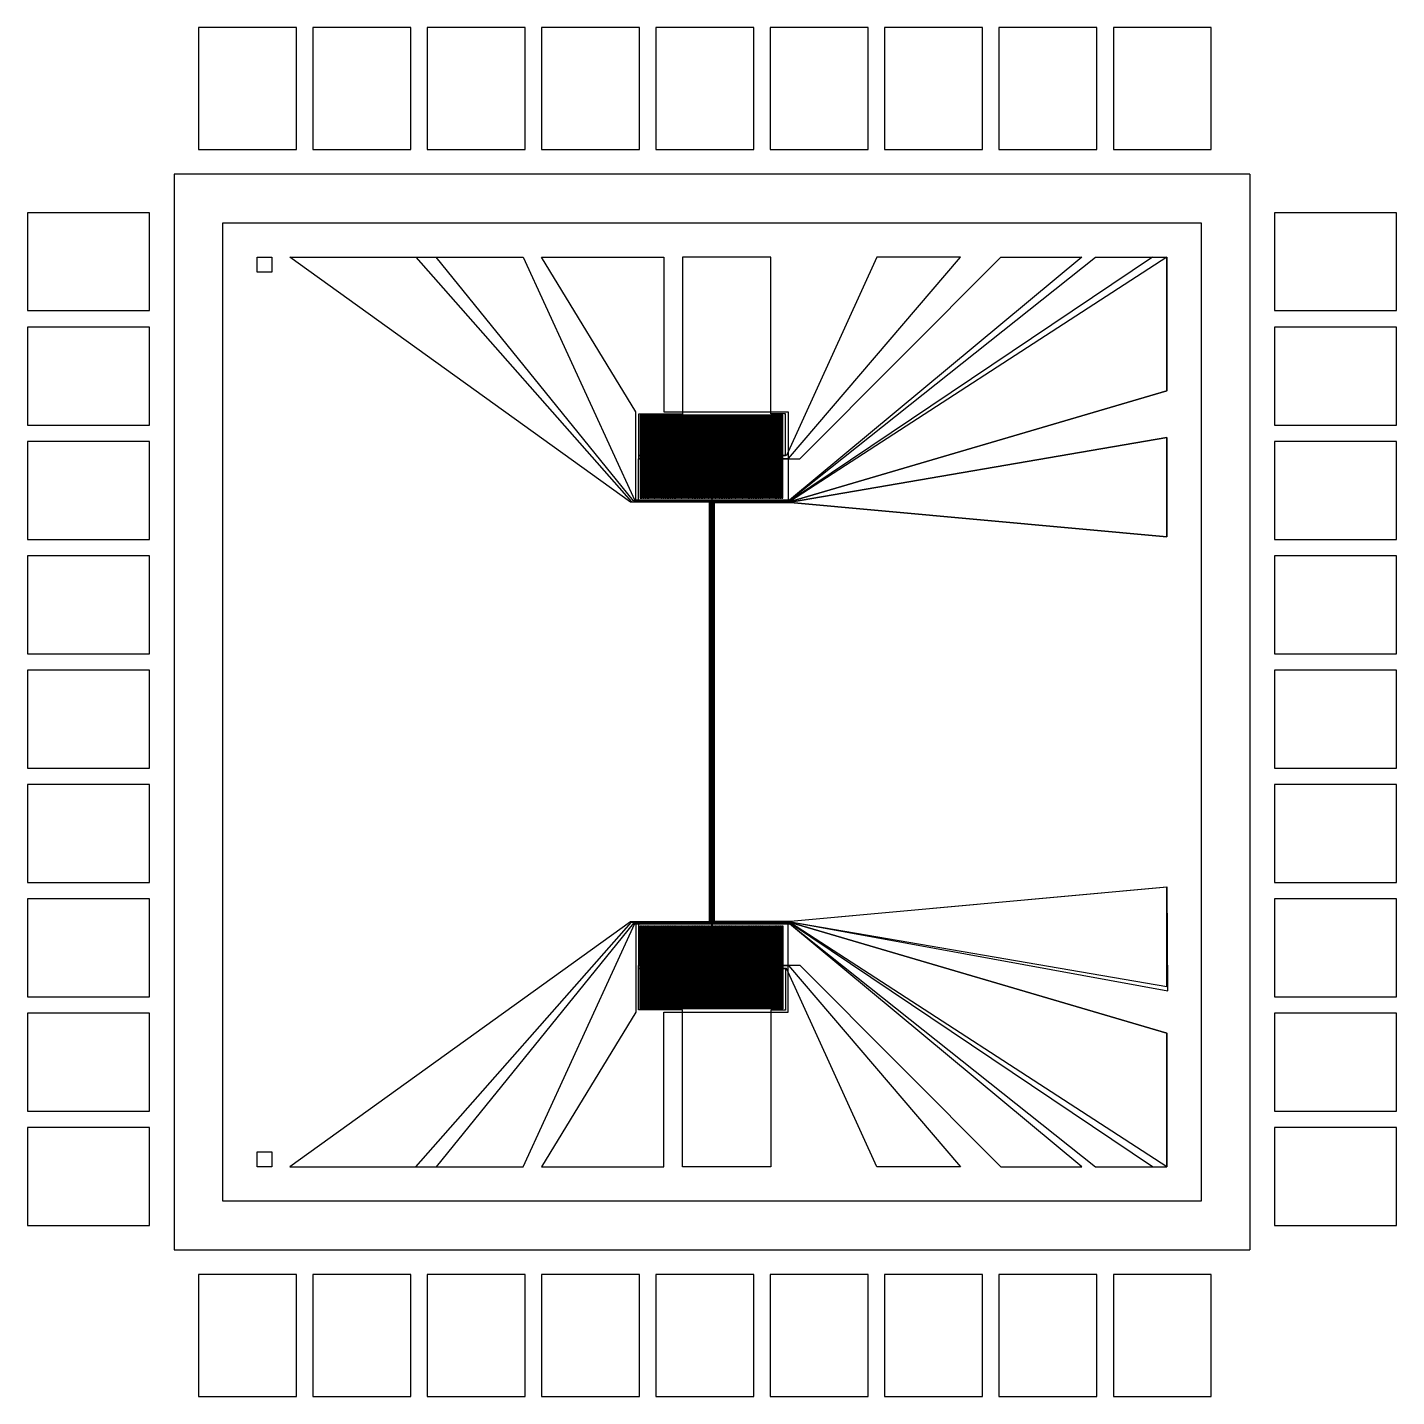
# Model space of a CAD drawing. Header units: inches. Extents: x -7000 to 7000, y -7000 to 7000.
import ezdxf

# ---------------------------------------------------------------- set-up
doc = ezdxf.new("R2010")
doc.units = ezdxf.units.IN
doc.header["$MEASUREMENT"] = 0
for name, color, linetype in [('BottomMetal', 1, 'Continuous'), ('edge', 7, 'Continuous'), ('NbLayers', 3, 'Continuous'), ('TopMetal', 2, 'Continuous')]:
    doc.layers.add(name, color=color, linetype=linetype)

msp = doc.modelspace()

# ---------------------------------------------------------------- linework, layer by layer
at = {"layer": 'BottomMetal'}
for points in [[(-4650, 4650), (-4500, 4650), (-4500, 4496), (-4650, 4496)], [(16, 2147), (-834, 2147), (-4318, 4650), (-3029, 4650), (-823, 2150), (16, 2150)], [(-788, 2161), (16, 2161), (16, 2158), (-803, 2158), (-2820, 4650), (-1931, 4650)], [(1687, 4650), (763, 2622), (-753, 2622), (-753, 2592), (783, 2592), (2541, 4650)], [(792, 2165), (-753, 2165), (-753, 2590), (897, 2590), (2952, 4650), (3781, 4650)], [(-753, 2623), (753, 2623), (753, 3050), (600, 3050), (600, 4650), (-301, 4650), (-301, 3045), (-753, 3045)], [(795, 2165), (3922, 4650), (4504, 4650), (803, 2162), (-17, 2162), (-17, 2165)], [(-17, 2151), (803, 2151), (4650, 3284), (4650, 4650), (803, 2157), (-17, 2157)], [(-23, 2139), (-23, -2139), (-26, -2139), (-26, 2139)], [(-17, 2139), (-17, -2139), (-20, -2139), (-20, 2139)], [(-11, 2139), (-11, -2139), (-14, -2139), (-14, 2139)], [(-5, 2139), (-5, -2139), (-8, -2139), (-8, 2139)], [(5, 2139), (5, -2139), (8, -2139), (8, 2139)], [(11, 2139), (11, -2139), (14, -2139), (14, 2139)], [(17, 2139), (17, -2139), (20, -2139), (20, 2139)], [(23, 2139), (23, -2139), (26, -2139), (26, 2139)], [(16, -2147), (-834, -2147), (-4318, -4650), (-3029, -4650), (-823, -2150), (16, -2150)], [(-788, -2161), (16, -2161), (16, -2158), (-803, -2158), (-2820, -4650), (-1931, -4650)], [(792, -2165), (-753, -2165), (-753, -2590), (897, -2590), (2952, -4650), (3781, -4650)], [(-17, -2151), (803, -2151), (4650, -3284), (4650, -4650), (803, -2157), (-17, -2157)], [(795, -2165), (3922, -4650), (4504, -4650), (803, -2162), (-17, -2162), (-17, -2165)], [(1687, -4650), (763, -2622), (-753, -2622), (-753, -2592), (783, -2592), (2541, -4650)], [(-753, -2623), (753, -2623), (753, -3050), (600, -3050), (600, -4650), (-301, -4650), (-301, -3045), (-753, -3045)], [(-4650, -4496), (-4500, -4496), (-4500, -4650), (-4650, -4650)]]:
    msp.add_lwpolyline(points, close=True, dxfattribs=at)
at = {"layer": 'BottomMetal', "color": 4}
msp.add_lwpolyline([(803, -2142), (3, -2142), (3, 2142), (803, 2142), (4650, 1791), (4650, 2805), (803, 2146), (-14, 2146), (-14, 2142), (-3, 2142), (-3, -2142), (-14, -2142), (-14, -2146), (803, -2146), (4660, -2852), (4655, -1791)], close=True, dxfattribs=at)
at = {"layer": 'edge'}
for p, q in [((5500, 5500), (-5500, 5500)), ((-5500, 5500), (-5500, -5500)), ((5500, 5500), (5500, -5500)), ((-5500, -5500), (5500, -5500))]:
    msp.add_line(p, q, dxfattribs=at)
at = {"layer": 'edge', "color": 7}
for points in [[(-4250, 5750), (-4250, 7000), (-5250, 7000), (-5250, 5750)], [(-3081, 5750), (-3081, 7000), (-4081, 7000), (-4081, 5750)], [(-1912, 5750), (-1912, 7000), (-2912, 7000), (-2912, 5750)], [(-742, 5750), (-742, 7000), (-1742, 7000), (-1742, 5750)], [(427, 5750), (427, 7000), (-573, 7000), (-573, 5750)], [(1596, 5750), (1596, 7000), (596, 7000), (596, 5750)], [(2765, 5750), (2765, 7000), (1765, 7000), (1765, 5750)], [(3934, 5750), (3934, 7000), (2934, 7000), (2934, 5750)], [(5104, 5750), (5104, 7000), (4104, 7000), (4104, 5750)], [(-7000, 4104), (-5750, 4104), (-5750, 5104), (-7000, 5104)], [(5750, 4104), (7000, 4104), (7000, 5104), (5750, 5104)], [(-5000, -5000), (-5000, 5000), (5000, 5000), (5000, -5000)], [(-7000, 2934), (-5750, 2934), (-5750, 3934), (-7000, 3934)], [(5750, 2934), (7000, 2934), (7000, 3934), (5750, 3934)], [(-7000, 1765), (-5750, 1765), (-5750, 2765), (-7000, 2765)], [(5750, 1765), (7000, 1765), (7000, 2765), (5750, 2765)], [(-7000, 596), (-5750, 596), (-5750, 1596), (-7000, 1596)], [(5750, 596), (7000, 596), (7000, 1596), (5750, 1596)], [(-7000, -573), (-5750, -573), (-5750, 427), (-7000, 427)], [(5750, -573), (7000, -573), (7000, 427), (5750, 427)], [(-7000, -1742), (-5750, -1742), (-5750, -742), (-7000, -742)], [(5750, -1742), (7000, -1742), (7000, -742), (5750, -742)], [(-7000, -2912), (-5750, -2912), (-5750, -1912), (-7000, -1912)], [(5750, -2912), (7000, -2912), (7000, -1912), (5750, -1912)], [(-7000, -4081), (-5750, -4081), (-5750, -3081), (-7000, -3081)], [(5750, -4081), (7000, -4081), (7000, -3081), (5750, -3081)], [(-7000, -5250), (-5750, -5250), (-5750, -4250), (-7000, -4250)], [(5750, -5250), (7000, -5250), (7000, -4250), (5750, -4250)], [(-4250, -7000), (-4250, -5750), (-5250, -5750), (-5250, -7000)], [(-3081, -7000), (-3081, -5750), (-4081, -5750), (-4081, -7000)], [(-1912, -7000), (-1912, -5750), (-2912, -5750), (-2912, -7000)], [(-742, -7000), (-742, -5750), (-1742, -5750), (-1742, -7000)], [(427, -7000), (427, -5750), (-573, -5750), (-573, -7000)], [(1596, -7000), (1596, -5750), (596, -5750), (596, -7000)], [(2765, -7000), (2765, -5750), (1765, -5750), (1765, -7000)], [(3934, -7000), (3934, -5750), (2934, -5750), (2934, -7000)], [(5104, -7000), (5104, -5750), (4104, -5750), (4104, -7000)]]:
    msp.add_lwpolyline(points, close=True, dxfattribs=at)
at = {"layer": 'NbLayers'}
for points in [[(-4650, 4650), (-4500, 4650), (-4500, 4496), (-4650, 4496)], [(-788, 2165), (795, 2165), (3922, 4650), (4650, 4650), (4650, 3284), (803, 2151), (803, 2147), (-834, 2147), (-4318, 4650), (-1931, 4650), (-788, 2161)], [(803, 2146), (4650, 2805), (4650, 1791), (803, 2143), (-14, 2143), (-14, 2146)], [(803, -2146), (4650, -2805), (4650, -1791), (803, -2143), (-14, -2143), (-14, -2146)], [(-788, -2165), (795, -2165), (3922, -4650), (4650, -4650), (4650, -3284), (803, -2151), (803, -2147), (-834, -2147), (-4318, -4650), (-1931, -4650), (-788, -2161)], [(-4650, -4496), (-4500, -4496), (-4500, -4650), (-4650, -4650)]]:
    msp.add_lwpolyline(points, close=True, dxfattribs=at)
at = {"layer": 'TopMetal'}
for points in [[(-779, 2167), (-779, 3069), (-1742, 4650), (-494, 4650), (-494, 3069), (778, 3069), (778, 2167), (18, 2167), (18, 2137), (20, 2017), (15, 2017), (3, 2137), (3, 3029), (9, 3029), (9, 2188), (15, 2188), (15, 3029), (21, 3029), (21, 2188), (27, 2188), (27, 3029), (33, 3029), (33, 2188), (39, 2188), (39, 3029), (45, 3029), (45, 2188), (51, 2188), (51, 3029), (57, 3029), (57, 2188), (63, 2188), (63, 3029), (69, 3029), (69, 2188), (75, 2188), (75, 3029), (81, 3029), (81, 2188), (87, 2188), (87, 3029), (93, 3029), (93, 2188), (99, 2188), (99, 3029), (105, 3029), (105, 2188), (111, 2188), (111, 3029), (117, 3029), (117, 2188), (123, 2188), (123, 3029), (129, 3029), (129, 2188), (135, 2188), (135, 3029), (141, 3029), (141, 2188), (147, 2188), (147, 3029), (153, 3029), (153, 2188), (159, 2188), (159, 3029), (165, 3029), (165, 2188), (171, 2188), (171, 3029), (177, 3029), (177, 2188), (183, 2188), (183, 3029), (189, 3029), (189, 2188), (195, 2188), (195, 3029), (201, 3029), (201, 2188), (207, 2188), (207, 3029), (213, 3029), (213, 2188), (219, 2188), (219, 3029), (225, 3029), (225, 2188), (231, 2188), (231, 3029), (237, 3029), (237, 2188), (243, 2188), (243, 3029), (249, 3029), (249, 2188), (255, 2188), (255, 3029), (261, 3029), (261, 2188), (267, 2188), (267, 3029), (273, 3029), (273, 2188), (279, 2188), (279, 3029), (285, 3029), (285, 2188), (291, 2188), (291, 3029), (297, 3029), (297, 2188), (303, 2188), (303, 3029), (309, 3029), (309, 2188), (315, 2188), (315, 3029), (321, 3029), (321, 2188), (327, 2188), (327, 3029), (333, 3029), (333, 2188), (339, 2188), (339, 3029), (345, 3029), (345, 2188), (351, 2188), (351, 3029), (357, 3029), (357, 2188), (363, 2188), (363, 3029), (369, 3029), (369, 2188), (375, 2188), (375, 3029), (381, 3029), (381, 2188), (387, 2188), (387, 3029), (393, 3029), (393, 2188), (399, 2188), (399, 3029), (405, 3029), (405, 2188), (411, 2188), (411, 3029), (417, 3029), (417, 2188), (423, 2188), (423, 3029), (429, 3029), (429, 2188), (435, 2188), (435, 3029), (441, 3029), (441, 2188), (447, 2188), (447, 3029), (453, 3029), (453, 2188), (459, 2188), (459, 3029), (465, 3029), (465, 2188), (471, 2188), (471, 3029), (477, 3029), (477, 2188), (483, 2188), (483, 3029), (489, 3029), (489, 2188), (495, 2188), (495, 3029), (501, 3029), (501, 2188), (507, 2188), (507, 3029), (513, 3029), (513, 2188), (519, 2188), (519, 3029), (525, 3029), (525, 2188), (531, 2188), (531, 3029), (537, 3029), (537, 2188), (543, 2188), (543, 3029), (549, 3029), (549, 2188), (555, 2188), (555, 3029), (561, 3029), (561, 2188), (567, 2188), (567, 3029), (573, 3029), (573, 2188), (579, 2188), (579, 3029), (585, 3029), (585, 2188), (591, 2188), (591, 3029), (597, 3029), (597, 2188), (603, 2188), (603, 3029), (609, 3029), (609, 2188), (615, 2188), (615, 3029), (621, 3029), (621, 2188), (627, 2188), (627, 3029), (633, 3029), (633, 2188), (639, 2188), (639, 3029), (645, 3029), (645, 2188), (651, 2188), (651, 3029), (657, 3029), (657, 2188), (663, 2188), (663, 3029), (669, 3029), (669, 2188), (675, 2188), (675, 3029), (681, 3029), (681, 2188), (687, 2188), (687, 3029), (693, 3029), (693, 2188), (699, 2188), (699, 3029), (705, 3029), (705, 2188), (711, 2188), (711, 3029), (717, 3029), (717, 2188), (723, 2188), (723, 3035), (-735, 3035), (-735, 2188), (-729, 2188), (-729, 3029), (-723, 3029), (-723, 2188), (-717, 2188), (-717, 3029), (-711, 3029), (-711, 2188), (-705, 2188), (-705, 3029), (-699, 3029), (-699, 2188), (-693, 2188), (-693, 3029), (-687, 3029), (-687, 2188), (-681, 2188), (-681, 3029), (-675, 3029), (-675, 2188), (-669, 2188), (-669, 3029), (-663, 3029), (-663, 2188), (-657, 2188), (-657, 3029), (-651, 3029), (-651, 2188), (-645, 2188), (-645, 3029), (-639, 3029), (-639, 2188), (-633, 2188), (-633, 3029), (-627, 3029), (-627, 2188), (-621, 2188), (-621, 3029), (-615, 3029), (-615, 2188), (-609, 2188), (-609, 3029), (-603, 3029), (-603, 2188), (-597, 2188), (-597, 3029), (-591, 3029), (-591, 2188), (-585, 2188), (-585, 3029), (-579, 3029), (-579, 2188), (-573, 2188), (-573, 3029), (-567, 3029), (-567, 2188), (-561, 2188), (-561, 3029), (-555, 3029), (-555, 2188), (-549, 2188), (-549, 3029), (-543, 3029), (-543, 2188), (-537, 2188), (-537, 3029), (-531, 3029), (-531, 2188), (-525, 2188), (-525, 3029), (-519, 3029), (-519, 2188), (-513, 2188), (-513, 3029), (-507, 3029), (-507, 2188), (-501, 2188), (-501, 3029), (-495, 3029), (-495, 2188), (-489, 2188), (-489, 3029), (-483, 3029), (-483, 2188), (-477, 2188), (-477, 3029), (-471, 3029), (-471, 2188), (-465, 2188), (-465, 3029), (-459, 3029), (-459, 2188), (-453, 2188), (-453, 3029), (-447, 3029), (-447, 2188), (-441, 2188), (-441, 3029), (-435, 3029), (-435, 2188), (-429, 2188), (-429, 3029), (-423, 3029), (-423, 2188), (-417, 2188), (-417, 3029), (-411, 3029), (-411, 2188), (-405, 2188), (-405, 3029), (-399, 3029), (-399, 2188), (-393, 2188), (-393, 3029), (-387, 3029), (-387, 2188), (-381, 2188), (-381, 3029), (-375, 3029), (-375, 2188), (-369, 2188), (-369, 3029), (-363, 3029), (-363, 2188), (-357, 2188), (-357, 3029), (-351, 3029), (-351, 2188), (-345, 2188), (-345, 3029), (-339, 3029), (-339, 2188), (-333, 2188), (-333, 3029), (-327, 3029), (-327, 2188), (-321, 2188), (-321, 3029), (-315, 3029), (-315, 2188), (-309, 2188), (-309, 3029), (-303, 3029), (-303, 2188), (-297, 2188), (-297, 3029), (-291, 3029), (-291, 2188), (-285, 2188), (-285, 3029), (-279, 3029), (-279, 2188), (-273, 2188), (-273, 3029), (-267, 3029), (-267, 2188), (-261, 2188), (-261, 3029), (-255, 3029), (-255, 2188), (-249, 2188), (-249, 3029), (-243, 3029), (-243, 2188), (-237, 2188), (-237, 3029), (-231, 3029), (-231, 2188), (-225, 2188), (-225, 3029), (-219, 3029), (-219, 2188), (-213, 2188), (-213, 3029), (-207, 3029), (-207, 2188), (-201, 2188), (-201, 3029), (-195, 3029), (-195, 2188), (-189, 2188), (-189, 3029), (-183, 3029), (-183, 2188), (-177, 2188), (-177, 3029), (-171, 3029), (-171, 2188), (-165, 2188), (-165, 3029), (-159, 3029), (-159, 2188), (-153, 2188), (-153, 3029), (-147, 3029), (-147, 2188), (-141, 2188), (-141, 3029), (-135, 3029), (-135, 2188), (-129, 2188), (-129, 3029), (-123, 3029), (-123, 2188), (-117, 2188), (-117, 3029), (-111, 3029), (-111, 2188), (-105, 2188), (-105, 3029), (-99, 3029), (-99, 2188), (-93, 2188), (-93, 3029), (-87, 3029), (-87, 2188), (-81, 2188), (-81, 3029), (-75, 3029), (-75, 2188), (-69, 2188), (-69, 3029), (-63, 3029), (-63, 2188), (-57, 2188), (-57, 3029), (-51, 3029), (-51, 2188), (-45, 2188), (-45, 3029), (-39, 3029), (-39, 2188), (-33, 2188), (-33, 3029), (-27, 3029), (-27, 2188), (-21, 2188), (-21, 3029), (-15, 3029), (-15, 2188), (-9, 2188), (-9, 3029), (-3, 3029), (-3, 2137), (-15, 2017), (-20, 2017), (-18, 2137), (-18, 2167)], [(-779, -2167), (-779, -3069), (-1742, -4650), (-494, -4650), (-494, -3069), (778, -3069), (778, -2167), (18, -2167), (18, -2137), (20, -2017), (15, -2017), (3, -2137), (3, -3029), (9, -3029), (9, -2188), (15, -2188), (15, -3029), (21, -3029), (21, -2188), (27, -2188), (27, -3029), (33, -3029), (33, -2188), (39, -2188), (39, -3029), (45, -3029), (45, -2188), (51, -2188), (51, -3029), (57, -3029), (57, -2188), (63, -2188), (63, -3029), (69, -3029), (69, -2188), (75, -2188), (75, -3029), (81, -3029), (81, -2188), (87, -2188), (87, -3029), (93, -3029), (93, -2188), (99, -2188), (99, -3029), (105, -3029), (105, -2188), (111, -2188), (111, -3029), (117, -3029), (117, -2188), (123, -2188), (123, -3029), (129, -3029), (129, -2188), (135, -2188), (135, -3029), (141, -3029), (141, -2188), (147, -2188), (147, -3029), (153, -3029), (153, -2188), (159, -2188), (159, -3029), (165, -3029), (165, -2188), (171, -2188), (171, -3029), (177, -3029), (177, -2188), (183, -2188), (183, -3029), (189, -3029), (189, -2188), (195, -2188), (195, -3029), (201, -3029), (201, -2188), (207, -2188), (207, -3029), (213, -3029), (213, -2188), (219, -2188), (219, -3029), (225, -3029), (225, -2188), (231, -2188), (231, -3029), (237, -3029), (237, -2188), (243, -2188), (243, -3029), (249, -3029), (249, -2188), (255, -2188), (255, -3029), (261, -3029), (261, -2188), (267, -2188), (267, -3029), (273, -3029), (273, -2188), (279, -2188), (279, -3029), (285, -3029), (285, -2188), (291, -2188), (291, -3029), (297, -3029), (297, -2188), (303, -2188), (303, -3029), (309, -3029), (309, -2188), (315, -2188), (315, -3029), (321, -3029), (321, -2188), (327, -2188), (327, -3029), (333, -3029), (333, -2188), (339, -2188), (339, -3029), (345, -3029), (345, -2188), (351, -2188), (351, -3029), (357, -3029), (357, -2188), (363, -2188), (363, -3029), (369, -3029), (369, -2188), (375, -2188), (375, -3029), (381, -3029), (381, -2188), (387, -2188), (387, -3029), (393, -3029), (393, -2188), (399, -2188), (399, -3029), (405, -3029), (405, -2188), (411, -2188), (411, -3029), (417, -3029), (417, -2188), (423, -2188), (423, -3029), (429, -3029), (429, -2188), (435, -2188), (435, -3029), (441, -3029), (441, -2188), (447, -2188), (447, -3029), (453, -3029), (453, -2188), (459, -2188), (459, -3029), (465, -3029), (465, -2188), (471, -2188), (471, -3029), (477, -3029), (477, -2188), (483, -2188), (483, -3029), (489, -3029), (489, -2188), (495, -2188), (495, -3029), (501, -3029), (501, -2188), (507, -2188), (507, -3029), (513, -3029), (513, -2188), (519, -2188), (519, -3029), (525, -3029), (525, -2188), (531, -2188), (531, -3029), (537, -3029), (537, -2188), (543, -2188), (543, -3029), (549, -3029), (549, -2188), (555, -2188), (555, -3029), (561, -3029), (561, -2188), (567, -2188), (567, -3029), (573, -3029), (573, -2188), (579, -2188), (579, -3029), (585, -3029), (585, -2188), (591, -2188), (591, -3029), (597, -3029), (597, -2188), (603, -2188), (603, -3029), (609, -3029), (609, -2188), (615, -2188), (615, -3029), (621, -3029), (621, -2188), (627, -2188), (627, -3029), (633, -3029), (633, -2188), (639, -2188), (639, -3029), (645, -3029), (645, -2188), (651, -2188), (651, -3029), (657, -3029), (657, -2188), (663, -2188), (663, -3029), (669, -3029), (669, -2188), (675, -2188), (675, -3029), (681, -3029), (681, -2188), (687, -2188), (687, -3029), (693, -3029), (693, -2188), (699, -2188), (699, -3029), (705, -3029), (705, -2188), (711, -2188), (711, -3029), (717, -3029), (717, -2188), (723, -2188), (723, -3035), (-735, -3035), (-735, -2188), (-729, -2188), (-729, -3029), (-723, -3029), (-723, -2188), (-717, -2188), (-717, -3029), (-711, -3029), (-711, -2188), (-705, -2188), (-705, -3029), (-699, -3029), (-699, -2188), (-693, -2188), (-693, -3029), (-687, -3029), (-687, -2188), (-681, -2188), (-681, -3029), (-675, -3029), (-675, -2188), (-669, -2188), (-669, -3029), (-663, -3029), (-663, -2188), (-657, -2188), (-657, -3029), (-651, -3029), (-651, -2188), (-645, -2188), (-645, -3029), (-639, -3029), (-639, -2188), (-633, -2188), (-633, -3029), (-627, -3029), (-627, -2188), (-621, -2188), (-621, -3029), (-615, -3029), (-615, -2188), (-609, -2188), (-609, -3029), (-603, -3029), (-603, -2188), (-597, -2188), (-597, -3029), (-591, -3029), (-591, -2188), (-585, -2188), (-585, -3029), (-579, -3029), (-579, -2188), (-573, -2188), (-573, -3029), (-567, -3029), (-567, -2188), (-561, -2188), (-561, -3029), (-555, -3029), (-555, -2188), (-549, -2188), (-549, -3029), (-543, -3029), (-543, -2188), (-537, -2188), (-537, -3029), (-531, -3029), (-531, -2188), (-525, -2188), (-525, -3029), (-519, -3029), (-519, -2188), (-513, -2188), (-513, -3029), (-507, -3029), (-507, -2188), (-501, -2188), (-501, -3029), (-495, -3029), (-495, -2188), (-489, -2188), (-489, -3029), (-483, -3029), (-483, -2188), (-477, -2188), (-477, -3029), (-471, -3029), (-471, -2188), (-465, -2188), (-465, -3029), (-459, -3029), (-459, -2188), (-453, -2188), (-453, -3029), (-447, -3029), (-447, -2188), (-441, -2188), (-441, -3029), (-435, -3029), (-435, -2188), (-429, -2188), (-429, -3029), (-423, -3029), (-423, -2188), (-417, -2188), (-417, -3029), (-411, -3029), (-411, -2188), (-405, -2188), (-405, -3029), (-399, -3029), (-399, -2188), (-393, -2188), (-393, -3029), (-387, -3029), (-387, -2188), (-381, -2188), (-381, -3029), (-375, -3029), (-375, -2188), (-369, -2188), (-369, -3029), (-363, -3029), (-363, -2188), (-357, -2188), (-357, -3029), (-351, -3029), (-351, -2188), (-345, -2188), (-345, -3029), (-339, -3029), (-339, -2188), (-333, -2188), (-333, -3029), (-327, -3029), (-327, -2188), (-321, -2188), (-321, -3029), (-315, -3029), (-315, -2188), (-309, -2188), (-309, -3029), (-303, -3029), (-303, -2188), (-297, -2188), (-297, -3029), (-291, -3029), (-291, -2188), (-285, -2188), (-285, -3029), (-279, -3029), (-279, -2188), (-273, -2188), (-273, -3029), (-267, -3029), (-267, -2188), (-261, -2188), (-261, -3029), (-255, -3029), (-255, -2188), (-249, -2188), (-249, -3029), (-243, -3029), (-243, -2188), (-237, -2188), (-237, -3029), (-231, -3029), (-231, -2188), (-225, -2188), (-225, -3029), (-219, -3029), (-219, -2188), (-213, -2188), (-213, -3029), (-207, -3029), (-207, -2188), (-201, -2188), (-201, -3029), (-195, -3029), (-195, -2188), (-189, -2188), (-189, -3029), (-183, -3029), (-183, -2188), (-177, -2188), (-177, -3029), (-171, -3029), (-171, -2188), (-165, -2188), (-165, -3029), (-159, -3029), (-159, -2188), (-153, -2188), (-153, -3029), (-147, -3029), (-147, -2188), (-141, -2188), (-141, -3029), (-135, -3029), (-135, -2188), (-129, -2188), (-129, -3029), (-123, -3029), (-123, -2188), (-117, -2188), (-117, -3029), (-111, -3029), (-111, -2188), (-105, -2188), (-105, -3029), (-99, -3029), (-99, -2188), (-93, -2188), (-93, -3029), (-87, -3029), (-87, -2188), (-81, -2188), (-81, -3029), (-75, -3029), (-75, -2188), (-69, -2188), (-69, -3029), (-63, -3029), (-63, -2188), (-57, -2188), (-57, -3029), (-51, -3029), (-51, -2188), (-45, -2188), (-45, -3029), (-39, -3029), (-39, -2188), (-33, -2188), (-33, -3029), (-27, -3029), (-27, -2188), (-21, -2188), (-21, -3029), (-15, -3029), (-15, -2188), (-9, -2188), (-9, -3029), (-3, -3029), (-3, -2137), (-15, -2017), (-20, -2017), (-18, -2137), (-18, -2167)]]:
    msp.add_lwpolyline(points, close=True, dxfattribs=at)

doc.saveas('drawing.dxf')
